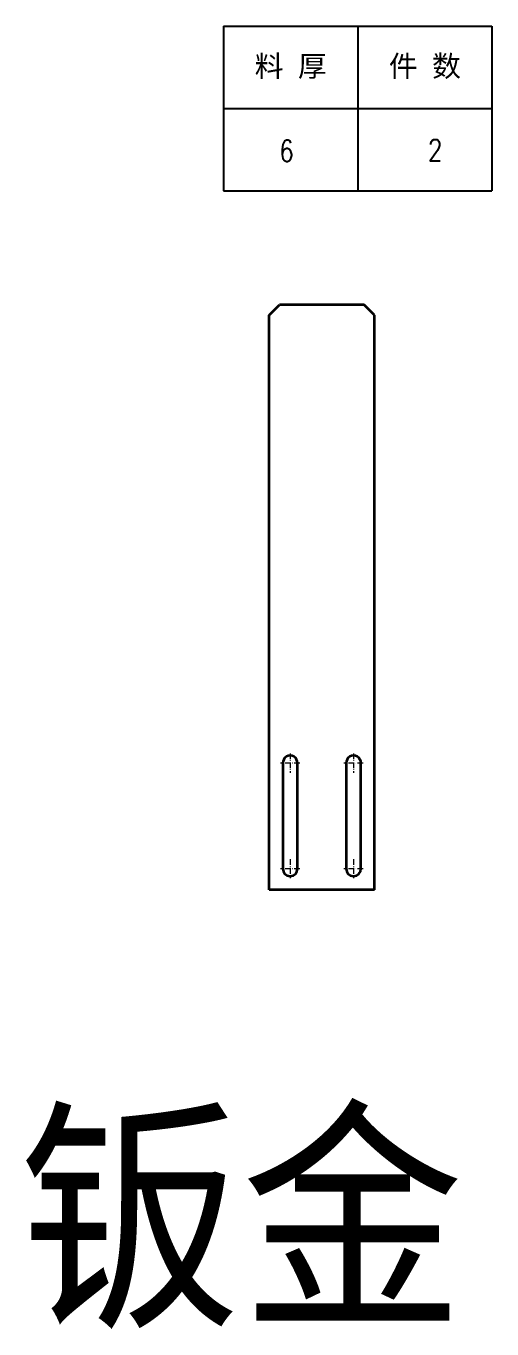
# Model space of a CAD drawing. Header units: millimetres. Extents: x -13336 to 61423, y -27528 to -3175.
# Drawn here: x -11512 to -11291, y -3832 to -3215 of the extents above; entities that cross this region are included whole.
import ezdxf
from ezdxf.enums import TextEntityAlignment as Align

# ---------------------------------------------------------------- set-up
doc = ezdxf.new("R2010")
doc.units = ezdxf.units.MM
doc.linetypes.add('DASHDOT', pattern=[18.5, 12, -3, 0.5, -3])
doc.layers.add('DIM', color=2, linetype='Continuous')
doc.styles.add('CHINA', font='', dxfattribs={"width": 0.9})
doc.styles.add('DIM', font='txt.shx', dxfattribs={"width": 0.8, "bigfont": 'bigfont.shx'})
doc.styles.get("Standard").update_dxf_attribs({"font": 'txt', "bigfont": 'gbcbig.shx'})
doc.styles.get('CHINA').set_extended_font_data('SimSun')

# ---------------------------------------------------------------- blocks, each defined once
blk = doc.blocks.new('*T283')
at = {"color": 0, "linetype": 'ByBlock', "lineweight": -2, "transparency": 16777216}
for p, q in [((0, 0), (127, 0)), ((0, 0), (0, -78)), ((63.5, 0), (63.5, -78)), ((127, 0), (127, -78)), ((0, -39), (127, -39)), ((0, -78), (127, -78))]:
    blk.add_line(p, q, dxfattribs=at)
at = {"color": 0, "transparency": 16777216, "char_height": 10, "width": 60.5, "attachment_point": 5}
for s, insert in [('{\\fSimSun|b0|i0|c134|p2;料 厚}', (31.75, -19.5)), ('{\\fSimSun|b0|i0|c134|p2;件 数}', (95.25, -19.5))]:
    blk.add_mtext(s, dxfattribs=dict(at, insert=insert))
blk = doc.blocks.new('拆图参数')
blk.add_blockref('*T283', (-63.5, 78))
at = {"style": 'DIM', "width": 0.8}
blk.add_attdef('6', text='', height=10, dxfattribs=at).set_placement((-37.13, 18.91), align=Align.MIDDLE_LEFT)
blk.add_attdef('1', text='', height=10, dxfattribs=at).set_placement((36.65, 19.27), align=Align.MIDDLE_CENTER)

msp = doc.modelspace()

# ---------------------------------------------------------------- linework, layer by layer
at = {"color": 7, "lineweight": 35}
for p, q in [((-11396.942, -3352.162), (-11391.942, -3347.162)), ((-11351.942, -3347.162), (-11391.942, -3347.162)), ((-11346.942, -3352.162), (-11351.942, -3347.162)), ((-11396.942, -3624.162), (-11396.942, -3352.162)), ((-11346.942, -3624.162), (-11346.942, -3352.162)), ((-11390.442, -3564.162), (-11390.442, -3614.162)), ((-11383.442, -3614.162), (-11383.442, -3564.162)), ((-11360.442, -3564.162), (-11360.442, -3614.162)), ((-11353.442, -3614.162), (-11353.442, -3564.162)), ((-11346.942, -3624.162), (-11396.942, -3624.162))]:
    msp.add_line(p, q, dxfattribs=at)
at = {"color": 1, "linetype": 'DASHDOT', "lineweight": 13, "ltscale": 0.227502}
for p, q in [((-11382.392, -3564.162), (-11391.492, -3564.162)), ((-11352.392, -3564.162), (-11361.492, -3564.162)), ((-11382.392, -3614.162), (-11391.492, -3614.162)), ((-11352.392, -3614.162), (-11361.492, -3614.162))]:
    msp.add_line(p, q, dxfattribs=at)
at = {"color": 1, "linetype": 'DASHDOT', "lineweight": 13, "ltscale": 0.227499}
for p, q in [((-11386.942, -3559.612), (-11386.942, -3568.712)), ((-11356.942, -3559.612), (-11356.942, -3568.712)), ((-11386.942, -3609.612), (-11386.942, -3618.712)), ((-11356.942, -3609.612), (-11356.942, -3618.712))]:
    msp.add_line(p, q, dxfattribs=at)
at = {"color": 7, "lineweight": 35}
for centre, start, end in [((-11386.942, -3564.162), 0, 180.000005), ((-11356.942, -3564.162), 0, 180.000005), ((-11386.942, -3614.162), 180.000005, 0), ((-11356.942, -3614.162), 180.000005, 0)]:
    msp.add_arc(centre, 3.5, start, end, dxfattribs=at)

# ---------------------------------------------------------------- block references
msp.add_blockref('拆图参数', (-11354.921, -3293.256)).add_auto_attribs({'1': '2', '6': '6'})

# ---------------------------------------------------------------- texts
at = {"layer": 'DIM', "insert": (-11515.55, -3736.223), "char_height": 85.8805, "width": 3103.01985, "attachment_point": 1, "style": 'CHINA'}
msp.add_mtext('钣金^I^I', dxfattribs=at)

doc.saveas('drawing.dxf')
